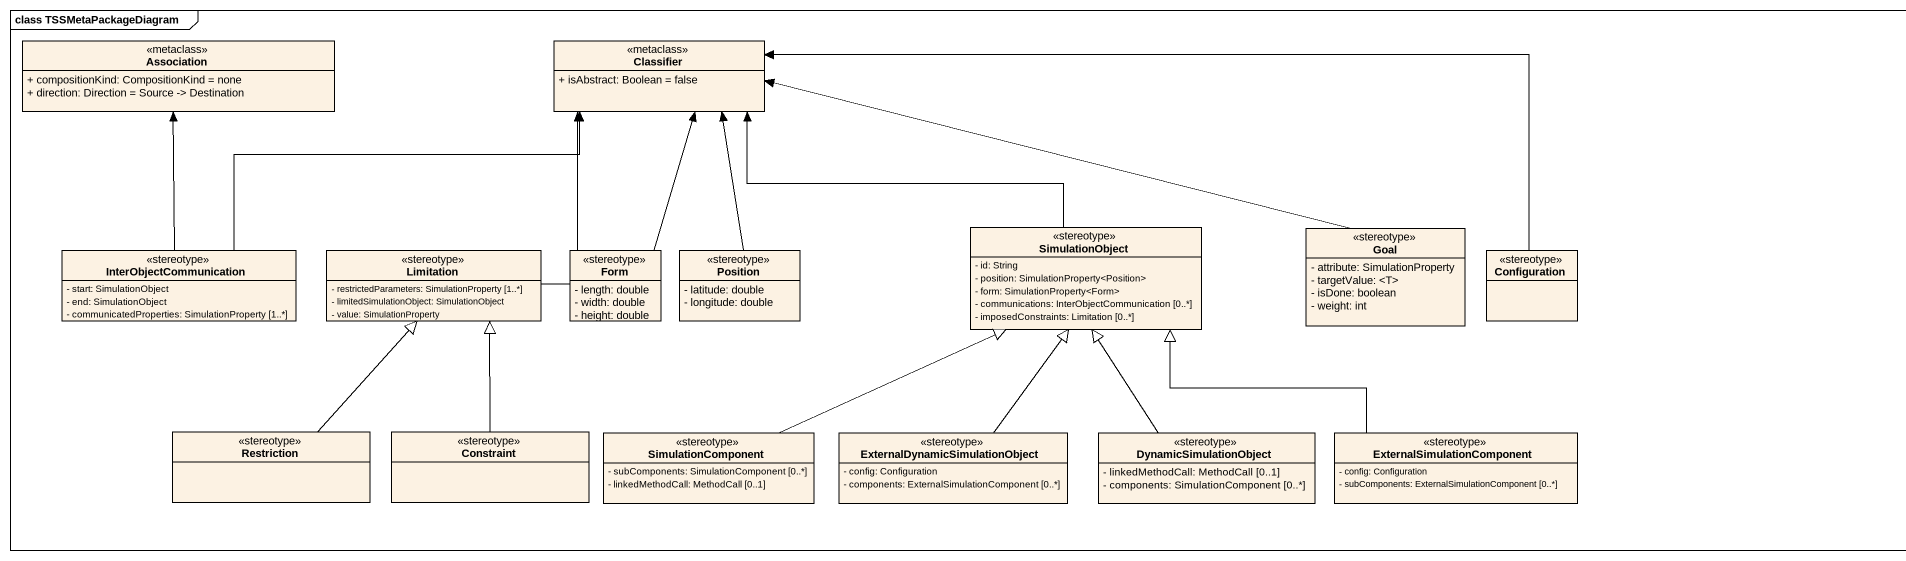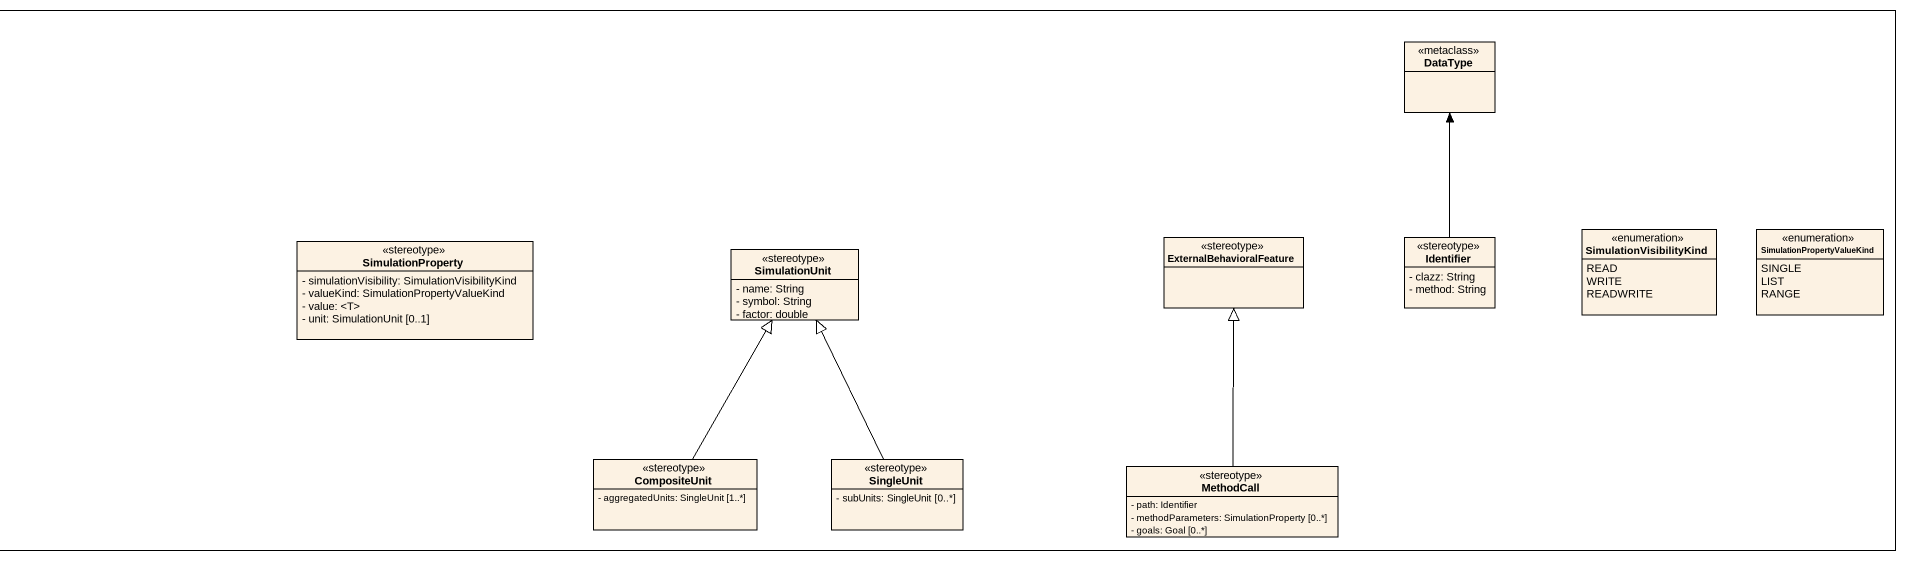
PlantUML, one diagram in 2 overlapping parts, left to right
@startuml
mainframe class TSSMetaPackageDiagram
hide circle
hide empty members
skinparam classAttributeIconSize 0
class Association <<metaclass>> {
  + compositionKind: CompositionKind = none
  + direction: Direction = Source -> Destination
}
class Classifier <<metaclass>> {
  + isAbstract: Boolean = false
}
class DataType <<metaclass>>
class InterObjectCommunication <<stereotype>> {
  - start: SimulationObject
  - end: SimulationObject
  - communicatedProperties: SimulationProperty [1..*]
}
class Limitation <<stereotype>> {
  - restrictedParameters: SimulationProperty [1..*]
  - limitedSimulationObject: SimulationObject
  - value: SimulationProperty
}
class Form <<stereotype>> {
  - length: double
  - width: double
  - height: double
}
class Position <<stereotype>> {
  - latitude: double
  - longitude: double
}
class SimulationObject <<stereotype>> {
  - id: String
  - position: SimulationProperty<Position>
  - form: SimulationProperty<Form>
  - communications: InterObjectCommunication [0..*]
  - imposedConstraints: Limitation [0..*]
}
class Goal <<stereotype>> {
  - attribute: SimulationProperty
  - targetValue: <T>
  - isDone: boolean
  - weight: int
}
class Configuration <<stereotype>>
class SimulationProperty <<stereotype>> {
  - simulationVisibility: SimulationVisibilityKind
  - valueKind: SimulationPropertyValueKind
  - value: <T>
  - unit: SimulationUnit [0..1]
}
class SimulationUnit <<stereotype>> {
  - name: String
  - symbol: String
  - factor: double
}
class ExternalBehavioralFeature <<stereotype>>
class Identifier <<stereotype>> {
  - clazz: String
  - method: String
}
enum SimulationVisibilityKind {
  READ
  WRITE
  READWRITE
}
enum SimulationPropertyValueKind {
  SINGLE
  LIST
  RANGE
}
class Restriction <<stereotype>>
class Constraint <<stereotype>>
class SimulationComponent <<stereotype>> {
  - subComponents: SimulationComponent [0..*]
  - linkedMethodCall: MethodCall [0..1]
}
class "ExternalDynamicSimulationObject" as ExternalDynamicSimulationObj <<stereotype>> {
  - config: Configuration
  - components: ExternalSimulationComponent [0..*]
}
class DynamicSimulationObject <<stereotype>> {
  - linkedMethodCall: MethodCall [0..1]
  - components: SimulationComponent [0..*]
}
class ExternalSimulationComponent <<stereotype>> {
  - config: Configuration
  - subComponents: ExternalSimulationComponent [0..*]
}
class CompositeUnit <<stereotype>> {
  - aggregatedUnits: SingleUnit [1..*]
}
class SingleUnit <<stereotype>> {
  - subUnits: SingleUnit [0..*]
}
class MethodCall <<stereotype>> {
  - path: Identifier
  - methodParameters: SimulationProperty [0..*]
  - goals: Goal [0..*]
}
InterObjectCommunication -up-> Association
InterObjectCommunication -right-> Classifier
Limitation -up-> Classifier
Form -up-> Classifier
Position -up-> Classifier
SimulationObject -left-> Classifier
Goal -left-> Classifier
Configuration -left-> Classifier
Identifier -up-> DataType
Restriction -up-|> Limitation
Constraint -up-|> Limitation
SimulationComponent -right-|> SimulationObject
ExternalDynamicSimulationObj -up-|> SimulationObject
DynamicSimulationObject -up-|> SimulationObject
ExternalSimulationComponent -left-|> SimulationObject
CompositeUnit -up-|> SimulationUnit
SingleUnit -up-|> SimulationUnit
MethodCall -up-|> ExternalBehavioralFeature
@enduml
